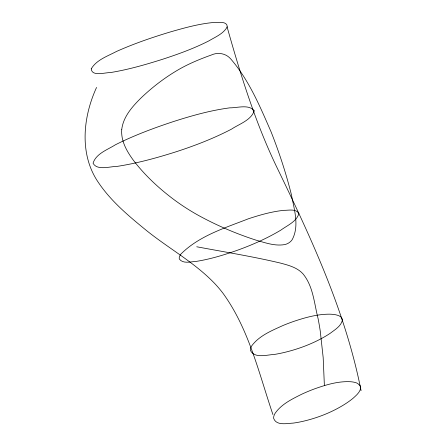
<?xml version="1.0" encoding="UTF-8"?>
<svg xmlns="http://www.w3.org/2000/svg" width="446" height="446" viewBox="0 0 446 446"><rect width="100%" height="100%" fill="white"/><g stroke="black" fill="none" stroke-linecap="round" stroke-linejoin="round"><path stroke-width="0.67" d="M96.553 87.449C82.839 117.298 79.031 154.846 98.756 183.016C110.954 200.973 127.718 215.156 144.387 228.809C167.54 247.898 194.607 262.226 215.346 284.186A124.467 115.888 16.3 0 1 222.81 293.028C248.952 328.875 258.875 373.257 272.924 414.579M196.747 246.772C224.672 252.018 252.776 256.489 280.428 263.079C288.445 265.219 297.147 267.438 302.957 273.811C313.309 286.299 314.174 303.492 318.093 318.617A332.46 309.541 16.3 0 1 320.25 331.088L323.177 357.603L324.376 385.35M227.07 26.849C240.684 75.229 255.575 123.458 277.579 168.783C312.094 239.981 345.7 312.518 361.07 390.674M121.736 129.518C120.788 141.46 127.389 152.292 134.285 161.469C145.742 176.181 159.579 188.909 174.503 200.025A210.194 195.705 16.3 0 0 198.554 215.457C216.912 225.525 236.257 233.765 256.177 240.193C265.476 242.814 275.221 246.382 285 244.525A12.901 12.009 16.3 0 0 292.141 239.731C299.623 225.949 294.154 209.425 291.483 195.041C286.154 173.544 279.224 152.454 271.084 131.86C260.04 106.544 249.069 80.263 230.894 59.123C226.15 53.436 218.116 51.942 211.465 54.964C200.917 58.749 190.498 62.986 180.675 68.411C166.352 76.439 153.151 86.424 141.27 97.735C132.417 106.483 123.252 116.635 121.736 129.518M254.22 110.887C250.959 120.37 239.301 123.938 231.541 129.123C213.796 138.377 195.069 145.619 176.047 151.796C156.864 157.884 137.374 163.242 117.46 166.336C110.619 166.269 97.044 170.991 93.063 163.197C96.068 153.535 107.586 149.756 115.442 144.76C134.034 135.411 153.591 128.125 173.327 121.602C191.808 115.676 210.596 110.368 229.874 107.837C237.205 107.999 249.147 103.94 254.22 110.887M91.224 68.885C91.859 76.851 105.295 72.403 110.262 72.592C128.147 69.693 145.602 64.642 162.851 59.184C178.595 54.033 194.239 48.369 209.001 40.809C215.468 36.929 223.53 33.751 227.265 26.793C227.254 20.906 218.272 22.59 214.375 22.423C199.54 23.66 185.123 27.708 170.863 31.789C152.376 37.33 134.073 43.613 116.434 51.485C107.597 56.19 96.52 59.797 91.224 68.885M298.837 213.745C296.384 221.751 287.257 225.436 280.958 230.058C267.723 237.974 253.596 244.313 239.128 249.632C225.224 254.616 211.03 259.02 196.418 261.373C191.044 261.601 183.161 264.16 179.364 259.065A33.032 9.544 -23.4 0 1 180.792 254.198C198.871 235.945 224.723 228.057 248.121 218.886C259.756 215.005 271.647 211.605 283.885 210.328C288.562 210.44 296.462 208.41 298.837 213.745M342.394 320.128C341.073 326.204 334.963 329.655 330.375 333.179A50.588 15.197 -20.2 0 1 322.28 338.085C310.466 344.541 297.727 349.207 284.66 352.368A57.25 17.199 -20.2 0 1 274.513 354.419C267.082 354.732 254.772 358.813 250.474 350.55A45.481 13.664 -20.2 0 1 251.929 345.583C259.527 335.52 271.831 330.598 282.965 325.519A57.25 17.199 -20.2 0 1 293.708 321.415C305.181 317.552 317.078 314.213 329.271 314.174A50.588 15.197 -20.2 0 1 335.754 314.787C338.531 315.367 342.372 316.721 342.394 320.128M360.708 387.959C360.033 392.263 356.365 395.251 353.338 398.038A50.972 15.158 -21.1 0 1 344.083 404.678C332.237 412.009 319.158 417.261 305.666 420.673A50.972 15.158 -21.1 0 1 293.117 423.115C286.973 423.377 276.303 425.947 273.654 418.37A50.972 15.158 -21.1 0 1 275.154 413.241C281.471 404.137 291.918 399.148 301.541 394.309A50.972 15.158 -21.1 0 1 315.015 388.7C326.472 384.669 338.503 381.012 350.79 381.743A50.972 15.158 -21.1 0 1 357.614 383.409L360.273 385.829L360.708 387.959"/></g></svg>
